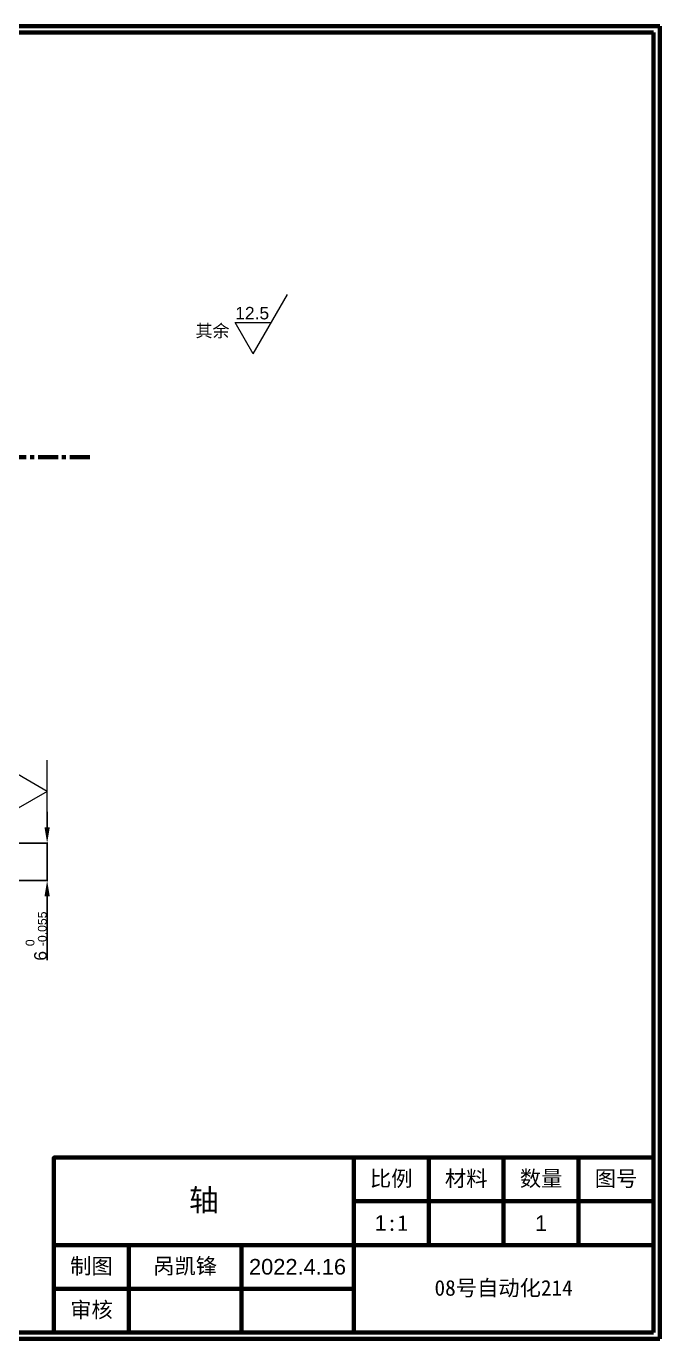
# Model space of a CAD drawing. Header units: millimetres. Extents: x 27201 to 30161, y 40204 to 42304.
# Drawn here: x 29147 to 30161, y 40204 to 42304 of the extents above; entities that cross this region are included whole.
import ezdxf

# ---------------------------------------------------------------- set-up
doc = ezdxf.new("R2010")
doc.units = ezdxf.units.MM
doc.linetypes.add('CENTER', pattern=[50.8, 31.75, -6.35, 6.35, -6.35])
for name, color, linetype in [('图框', 7, 'Continuous'), ('机械零件', 7, 'Continuous'), ('标注', 7, 'Continuous')]:
    doc.layers.add(name, color=color, linetype=linetype)
doc.styles.get("Standard").update_dxf_attribs({"font": 'arial.ttf', "height": 3.5})
doc.styles.add('样式 1', font='arial.ttf', dxfattribs={"height": 3.5})
doc.dimstyles.new('ISO-25', dxfattribs={"dimtxt": 2.5, "dimasz": 2.5, "dimexe": 1.25, "dimexo": 0.625, "dimtad": 1, "dimtxsty": 'Standard', "dimcen": 2.5, "dimadec": 0, "dimazin": 0, "dimtfac": 1, "dimtmove": 0, "dimatfit": 3, "dimfxl": 1, "dimarcsym": 0})

# ---------------------------------------------------------------- blocks, each defined once
blk = doc.blocks.new('表面粗糙度')
at = {"layer": '标注', "linetype": 'Continuous', "lineweight": 0}
for p, q in [((-87.7, -10.3), (-32.7, 85)), ((-116.6, 39.7), (-58.9, 39.7)), ((-87.7, -10.3), (-116.6, 39.7)), ((-116.6, 39.7), (-60.2, 39.7))]:
    blk.add_line(p, q, dxfattribs=at)
blk = doc.blocks.new('*D42')
at = {"layer": 'Defpoints', "color": 0, "linetype": 'Continuous', "lineweight": 0, "transparency": 16777216}
for p in [(29054.7, 40997.3), (29054.7, 40937.3), (29180, 40937.3)]:
    blk.add_point(p, dxfattribs=at)
at = {"layer": '标注', "color": 0, "linetype": 'Continuous', "lineweight": -2, "transparency": 16777216}
for p, q in [((29180, 41022.3), (29180, 41047.3)), ((29055.3, 40997.3), (29181.2, 40997.3)), ((29180, 40997.3), (29180, 40937.3)), ((29055.3, 40937.3), (29181.2, 40937.3)), ((29180, 40912.3), (29180, 40809.8))]:
    blk.add_line(p, q, dxfattribs=at)
at = {"layer": '标注', "color": 0, "linetype": 'Continuous', "lineweight": 0, "transparency": 16777216}
for points in [[(29175.8, 41022.3), (29184.2, 41022.3), (29180, 40997.3)], [(29175.8, 40912.3), (29184.2, 40912.3), (29180, 40937.3)]]:
    blk.add_solid(points, dxfattribs=at)
at = {"layer": '标注', "color": 0, "linetype": 'Continuous', "lineweight": 0, "transparency": 16777216, "insert": (29162.6, 40848.5), "char_height": 3.5, "width": 179.82, "attachment_point": 5, "rotation": 90}
blk.add_mtext('{\\H5.7143x;6 \\H0.7x;\\S0^ -0.055;}', dxfattribs=at)

msp = doc.modelspace()

# ---------------------------------------------------------------- linework, layer by layer
at = {"layer": '图框', "lineweight": 140}
for p, q in [((27200.974, 42304.262), (30160.974, 42304.262)), ((30150.974, 42294.262), (30132.855, 42294.262)), ((30150.974, 40214.262), (30150.974, 42294.262)), ((30160.974, 42304.262), (30160.974, 40204.262)), ((30160.974, 40204.262), (27200.974, 40204.262)), ((30150.974, 40214.262), (27308.18, 40214.262)), ((30160.974, 40204.262), (30150.974, 40204.262)), ((30150.974, 40204.262), (30150.974, 40204.262))]:
    msp.add_line(p, q, dxfattribs=at)
for points in [[(27210.974, 42294.262), (30132.855, 42294.262)], [(30150.974, 40214.262), (29190.974, 40214.262), (29190.974, 40214.262), (29190.974, 40494.262), (29190.974, 40494.262), (30150.974, 40494.262)], [(30150.974, 40494.262), (30150.974, 40494.262), (29670.974, 40494.262), (29670.974, 40494.262)], [(29910.974, 40494.262), (29790.974, 40494.262), (29790.974, 40424.262), (29910.974, 40424.262), (29790.974, 40424.262), (29670.974, 40424.262), (29670.974, 40494.262)], [(30030.974, 40494.262), (29910.974, 40494.262), (29910.974, 40494.262), (29910.974, 40424.262), (30030.974, 40424.262)], [(30150.974, 40494.262), (30030.974, 40494.262), (30030.974, 40494.262), (30030.974, 40424.262), (30030.974, 40424.262), (30150.974, 40424.262)], [(29190.974, 40354.262), (29190.974, 40424.262)], [(29670.974, 40424.262), (29670.974, 40354.262)], [(29790.974, 40424.262), (29790.974, 40354.262)], [(29910.974, 40424.262), (29910.974, 40354.262)], [(30030.974, 40424.262), (30030.974, 40354.262)], [(29190.974, 40214.262), (29190.974, 40284.262), (29190.974, 40284.262), (29190.974, 40354.262), (29190.974, 40354.262), (29310.974, 40354.262), (29310.974, 40354.262), (29310.974, 40214.262)], [(29310.974, 40214.262), (29490.974, 40214.262), (29490.974, 40214.262), (29490.974, 40284.262), (29310.974, 40284.262), (29310.974, 40354.262), (29490.974, 40354.262), (29490.974, 40284.262)], [(29490.974, 40354.262), (30150.974, 40354.262)], [(29670.974, 40354.262), (29670.974, 40214.262)], [(29190.974, 40284.262), (29310.974, 40284.262)], [(29490.974, 40284.262), (29670.974, 40284.262)], [(30054.974, 40214.262), (30061.974, 40214.262)], [(30160.974, 40204.262), (30160.974, 40204.262)]]:
    msp.add_lwpolyline(points, dxfattribs=at)
at = {"layer": '机械零件', "linetype": 'CENTER', "lineweight": 140}
msp.add_lwpolyline([(28810.103, 41614.692), (29250, 41614.692)], dxfattribs=at)
at = {"layer": '标注', "linetype": 'Continuous', "lineweight": 0}
msp.add_lwpolyline([(29180, 41047.309), (29180, 41130)], dxfattribs=at)

# ---------------------------------------------------------------- block references
msp.add_blockref('表面粗糙度', (29597.733, 41790.296), dxfattribs=at)
at = {"layer": '标注', "color": 3, "linetype": 'Continuous', "lineweight": 0, "rotation": 90}
msp.add_blockref('表面粗糙度', (29169.704, 41167.733), dxfattribs=at)

# ---------------------------------------------------------------- texts
at = {"layer": '标注', "linetype": 'Continuous', "lineweight": 0, "style": '样式 1'}
for s, width, heights, insert, char_height, attachment_point in [('12.5', 83.86751, [0], (29481.132, 41855.263), 20, 1), ('{\\fSimSun|b0|i0|c134|p2;其余}', 83.86751, [29.566], (29417.539, 41826.92), 20, 1), ('{\\fSimSun|b0|i0|c134|p2;比例}', 120, [0], (29730.974, 40459.262), 25, 5), ('{\\fSimSun|b0|i0|c134|p2;材料}', 120, [0], (29850.974, 40459.262), 25, 5), ('{\\fSimSun|b0|i0|c134|p2;数量}', 120, [0], (29970.974, 40459.262), 25, 5), ('{\\fSimSun|b0|i0|c134|p2;图号}', 120, [0], (30090.974, 40459.262), 25, 5), ('{\\fSimSun|b0|i0|c134|p2;轴}', 480, [0], (29430.974, 40424.262), 35, 5), ('1{\\fSimSun|b0|i0|c134|p2;:1}', 120, [0], (29730.974, 40389.262), 25, 5), ('1', 120, [0], (29970.974, 40389.262), 25, 5), ('{\\fSimSun|b0|i0|c134|p2;制图}', 120, [0], (29250.974, 40319.262), 25, 5), ('{\\fSimSun|b0|i0|c134|p2;呙凯锋}', 180, [0], (29400.974, 40319.262), 25, 5), ('2022.4.16', 180, [0], (29580.974, 40319.262), 25, 5), ('{\\fSimSun|b0|i0|c134|p2;08号自动化214}', 480, [0], (29910.974, 40284.262), 25, 5), ('{\\fSimSun|b0|i0|c134|p2;审核}', 120, [0], (29250.974, 40249.262), 25, 5)]:
    msp.add_mtext_dynamic_manual_height_columns(s, width=width, gutter_width=17.5, heights=heights, dxfattribs=dict(at, insert=insert, char_height=char_height, attachment_point=attachment_point))

# ---------------------------------------------------------------- dimensions: what is measured, and where the dimension line sits
at = {"layer": '标注', "color": 3, "linetype": 'Continuous', "lineweight": 0}
dim = msp.add_linear_dim(base=(29180, 40937.309), p1=(29054.682, 40997.309), p2=(29054.682, 40937.309), angle=90, text='{\\H5.7143x;6 \\H0.7x;\\S0^ -0.055;}', dimstyle='ISO-25', override={"dimasz": 25, "dimatfit": 0}, dxfattribs=at)
dim.commit()
dim.dimension.update_dxf_attribs({"geometry": '*D42', "text_midpoint": (29162.575, 40848.533)})

doc.saveas('drawing.dxf')
